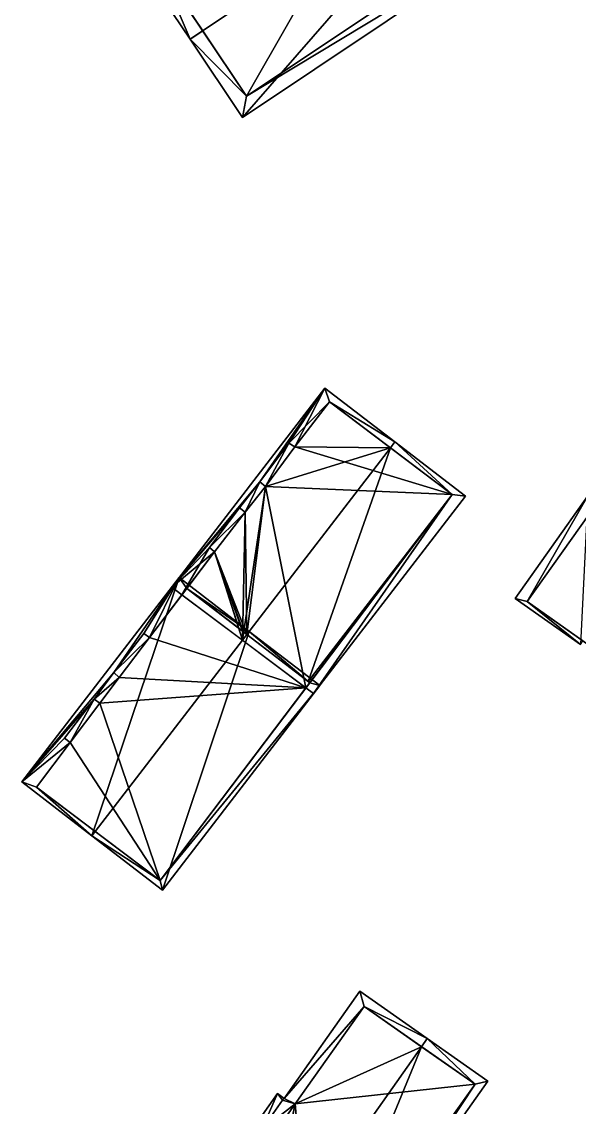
# Model space of a CAD drawing. Extents: x 2679264 to 2679716, y 1246766 to 1247183.
# Drawn here: x 2679419.4 to 2679456, y 1246984.4 to 1247055.7 of the extents above; entities that cross this region are included whole.
import ezdxf

# ---------------------------------------------------------------- set-up
doc = ezdxf.new("R2010")
doc.units = 0

msp = doc.modelspace()

# ---------------------------------------------------------------- linework, layer by layer
for points in [[(2679445.71, 1247070.98, 437), (2679428.4, 1247059.38, 437), (2679434.18, 1247050.76, 437)], [(2679451.49, 1247062.35, 437), (2679445.71, 1247070.98, 437), (2679434.18, 1247050.76, 437)], [(2679427.02, 1247059.65, 449.025), (2679449.44, 1247067.21, 451.61), (2679430.47, 1247054.5, 451.61)], [(2679430.47, 1247054.5, 451.61), (2679449.44, 1247067.21, 451.61), (2679433.91, 1247049.37, 449.025)], [(2679449.44, 1247067.21, 451.61), (2679452.88, 1247062.08, 449.025), (2679433.91, 1247049.37, 449.025)], [(2679433.91, 1247049.37, 449.025), (2679452.88, 1247062.08, 449.025), (2679434.18, 1247050.76, 449.444)], [(2679452.88, 1247062.08, 449.025), (2679451.49, 1247062.35, 449.444), (2679434.18, 1247050.76, 449.444)], [(2679434.18, 1247050.76, 449.444), (2679451.49, 1247062.35, 449.444), (2679434.18, 1247050.76, 437)], [(2679451.49, 1247062.35, 449.444), (2679451.49, 1247062.35, 437), (2679434.18, 1247050.76, 437)], [(2679427.02, 1247059.65, 449.025), (2679430.47, 1247054.5, 451.61), (2679428.4, 1247059.38, 449.442)], [(2679428.4, 1247059.38, 449.442), (2679430.47, 1247054.5, 451.61), (2679431.3, 1247055.05, 451.61)], [(2679428.4, 1247059.38, 449.442), (2679431.3, 1247055.05, 451.61), (2679428.4, 1247059.38, 437)], [(2679428.4, 1247059.38, 437), (2679431.3, 1247055.05, 451.61), (2679434.18, 1247050.76, 437)], [(2679431.3, 1247055.05, 451.61), (2679430.47, 1247054.5, 451.61), (2679434.18, 1247050.76, 449.444)], [(2679431.3, 1247055.05, 451.61), (2679434.18, 1247050.76, 449.444), (2679434.18, 1247050.76, 437)], [(2679430.47, 1247054.5, 451.61), (2679433.91, 1247049.37, 449.025), (2679434.18, 1247050.76, 449.444)], [(2679435.05, 1247025.46, 452.656), (2679429.27, 1247018.56, 452.447), (2679439.3, 1247031.61, 452.447)], [(2679439.3, 1247031.61, 452.447), (2679429.27, 1247018.56, 452.447), (2679435.05, 1247025.46, 452.656)], [(2679435.05, 1247025.46, 452.656), (2679439.3, 1247031.61, 452.447), (2679436.95, 1247028, 452.638)], [(2679436.95, 1247028, 452.638), (2679439.3, 1247031.61, 452.447), (2679435.05, 1247025.46, 452.656)], [(2679439.3, 1247031.61, 452.447), (2679439.61, 1247030.71, 452.894), (2679436.95, 1247028, 452.638)], [(2679437.35, 1247027.75, 452.899), (2679439.3, 1247031.61, 452.447), (2679436.95, 1247028, 452.638)], [(2679439.61, 1247030.71, 452.894), (2679439.3, 1247031.61, 452.447), (2679437.35, 1247027.75, 452.899)], [(2679439.3, 1247031.61, 452.447), (2679443.9, 1247028.08, 455.69), (2679439.61, 1247030.71, 452.894)], [(2679443.9, 1247028.08, 455.69), (2679439.3, 1247031.61, 452.447), (2679439.61, 1247030.71, 452.894)], [(2679439.61, 1247030.71, 452.894), (2679437.35, 1247027.75, 452.899), (2679436.95, 1247028, 452.638)], [(2679439.61, 1247030.71, 452.894), (2679443.6, 1247027.7, 455.69), (2679437.35, 1247027.75, 452.899)], [(2679439.61, 1247030.71, 452.894), (2679437.35, 1247027.75, 452.899), (2679437.35, 1247027.75, 440.12)], [(2679439.61, 1247030.71, 440.12), (2679439.61, 1247030.71, 452.894), (2679437.35, 1247027.75, 440.12)], [(2679447.65, 1247024.64, 440.12), (2679439.61, 1247030.71, 440.12), (2679437.35, 1247027.75, 440.12)], [(2679443.9, 1247028.08, 455.69), (2679443.6, 1247027.7, 455.69), (2679439.61, 1247030.71, 452.894)], [(2679443.6, 1247027.7, 455.69), (2679443.9, 1247028.08, 455.69), (2679439.61, 1247030.71, 452.894)], [(2679447.65, 1247024.64, 452.868), (2679443.6, 1247027.7, 455.69), (2679439.61, 1247030.71, 440.12)], [(2679447.65, 1247024.64, 440.12), (2679447.65, 1247024.64, 452.868), (2679439.61, 1247030.71, 440.12)], [(2679443.6, 1247027.7, 455.69), (2679439.61, 1247030.71, 452.894), (2679439.61, 1247030.71, 440.12)], [(2679435.05, 1247025.46, 452.656), (2679436.95, 1247028, 452.638), (2679435.41, 1247025.16, 452.918)], [(2679436.95, 1247028, 452.638), (2679435.05, 1247025.46, 452.656), (2679435.05, 1247025.46, 440.12)], [(2679436.95, 1247028, 440.12), (2679436.95, 1247028, 452.638), (2679435.05, 1247025.46, 440.12)], [(2679436.95, 1247028, 440.12), (2679435.05, 1247025.46, 440.12), (2679435.41, 1247025.16, 440.12)], [(2679436.95, 1247028, 452.638), (2679437.35, 1247027.75, 452.899), (2679435.41, 1247025.16, 452.918)], [(2679437.35, 1247027.75, 440.12), (2679436.95, 1247028, 440.12), (2679435.41, 1247025.16, 440.12)], [(2679437.35, 1247027.75, 452.899), (2679436.95, 1247028, 452.638), (2679437.35, 1247027.75, 440.12)], [(2679437.35, 1247027.75, 440.12), (2679436.95, 1247028, 452.638), (2679436.95, 1247028, 440.12)], [(2679447.65, 1247024.64, 452.868), (2679443.6, 1247027.7, 455.69), (2679443.9, 1247028.08, 455.69)], [(2679447.65, 1247024.64, 452.868), (2679443.9, 1247028.08, 455.69), (2679443.6, 1247027.7, 455.69)], [(2679447.65, 1247024.64, 452.868), (2679443.9, 1247028.08, 455.69), (2679448.52, 1247024.53, 452.447)], [(2679448.52, 1247024.53, 452.447), (2679443.9, 1247028.08, 455.69), (2679447.65, 1247024.64, 452.868)], [(2679434.19, 1247015.45, 455.69), (2679435.41, 1247025.16, 452.918), (2679443.6, 1247027.7, 455.69)], [(2679434.19, 1247015.45, 455.69), (2679443.6, 1247027.7, 455.69), (2679438.21, 1247012.36, 452.874)], [(2679435.41, 1247025.16, 452.918), (2679437.35, 1247027.75, 452.899), (2679443.6, 1247027.7, 455.69)], [(2679447.65, 1247024.64, 440.12), (2679437.35, 1247027.75, 440.12), (2679435.41, 1247025.16, 440.12)], [(2679447.65, 1247024.64, 452.868), (2679438.21, 1247012.36, 452.874), (2679443.6, 1247027.7, 455.69)], [(2679435.05, 1247025.46, 452.656), (2679433.71, 1247023.75, 452.646), (2679429.27, 1247018.56, 452.447)], [(2679435.05, 1247025.46, 452.656), (2679429.27, 1247018.56, 452.447), (2679433.71, 1247023.75, 452.646)], [(2679435.05, 1247025.46, 452.656), (2679434.09, 1247023.48, 452.91), (2679433.71, 1247023.75, 452.646)], [(2679434.09, 1247023.48, 452.91), (2679435.05, 1247025.46, 452.656), (2679433.71, 1247023.75, 452.646)], [(2679433.9, 1247015.07, 440.12), (2679438.06, 1247011.94, 440.12), (2679435.41, 1247025.16, 440.12)], [(2679433.9, 1247015.07, 440.12), (2679435.41, 1247025.16, 440.12), (2679434.09, 1247023.48, 440.12)], [(2679435.05, 1247025.46, 452.656), (2679435.41, 1247025.16, 452.918), (2679434.09, 1247023.48, 452.91)], [(2679435.41, 1247025.16, 452.918), (2679435.05, 1247025.46, 452.656), (2679434.09, 1247023.48, 452.91)], [(2679434.09, 1247023.48, 452.91), (2679435.41, 1247025.16, 452.918), (2679434.19, 1247015.45, 455.69)], [(2679435.41, 1247025.16, 452.918), (2679434.09, 1247023.48, 452.91), (2679435.41, 1247025.16, 440.12)], [(2679435.41, 1247025.16, 440.12), (2679434.09, 1247023.48, 452.91), (2679434.09, 1247023.48, 440.12)], [(2679435.05, 1247025.46, 452.656), (2679435.41, 1247025.16, 452.918), (2679435.41, 1247025.16, 440.12)], [(2679435.05, 1247025.46, 440.12), (2679435.05, 1247025.46, 452.656), (2679435.41, 1247025.16, 440.12)], [(2679438.06, 1247011.94, 440.12), (2679447.65, 1247024.64, 440.12), (2679435.41, 1247025.16, 440.12)], [(2679438.56, 1247011.57, 452.447), (2679438.06, 1247011.94, 452.797), (2679447.65, 1247024.64, 452.868)], [(2679438.06, 1247011.94, 452.797), (2679438.56, 1247011.57, 452.447), (2679447.65, 1247024.64, 452.868)], [(2679438.21, 1247012.36, 452.874), (2679447.65, 1247024.64, 452.868), (2679438.32, 1247012.28, 452.799)], [(2679447.65, 1247024.64, 440.12), (2679438.32, 1247012.28, 452.799), (2679447.65, 1247024.64, 452.868)], [(2679447.65, 1247024.64, 440.12), (2679438.32, 1247012.28, 440.12), (2679438.32, 1247012.28, 452.799)], [(2679438.56, 1247011.57, 452.447), (2679447.65, 1247024.64, 452.868), (2679448.52, 1247024.53, 452.447)], [(2679438.56, 1247011.57, 452.447), (2679448.52, 1247024.53, 452.447), (2679447.65, 1247024.64, 452.868)], [(2679451.79, 1247017.82, 450.916), (2679456.55, 1247024.54, 450.916), (2679456.06, 1247014.79, 453.862)], [(2679456.55, 1247024.54, 450.916), (2679451.79, 1247017.82, 450.916), (2679452.57, 1247017.61, 451.34)], [(2679457.18, 1247024.11, 451.346), (2679456.55, 1247024.54, 450.916), (2679452.57, 1247017.61, 451.34)], [(2679433.71, 1247023.75, 452.646), (2679431.74, 1247021.16, 452.653), (2679429.27, 1247018.56, 452.447)], [(2679433.71, 1247023.75, 452.646), (2679429.27, 1247018.56, 452.447), (2679431.74, 1247021.16, 452.653)], [(2679434.09, 1247023.48, 452.91), (2679431.74, 1247021.16, 452.653), (2679433.71, 1247023.75, 452.646)], [(2679433.71, 1247023.75, 452.646), (2679431.74, 1247021.16, 452.653), (2679431.74, 1247021.16, 440.12)], [(2679433.71, 1247023.75, 440.12), (2679433.71, 1247023.75, 452.646), (2679431.74, 1247021.16, 440.12)], [(2679434.09, 1247023.48, 440.12), (2679433.71, 1247023.75, 440.12), (2679431.74, 1247021.16, 440.12)], [(2679434.09, 1247023.48, 452.91), (2679433.71, 1247023.75, 452.646), (2679434.09, 1247023.48, 440.12)], [(2679434.09, 1247023.48, 440.12), (2679433.71, 1247023.75, 452.646), (2679433.71, 1247023.75, 440.12)], [(2679457.18, 1247024.11, 451.346), (2679452.57, 1247017.61, 451.34), (2679457.18, 1247024.11, 437.05)], [(2679457.18, 1247024.11, 437.05), (2679452.57, 1247017.61, 451.34), (2679452.57, 1247017.61, 437.05)], [(2679457.18, 1247024.11, 437.05), (2679452.57, 1247017.61, 437.05), (2679459.83, 1247012.48, 437.05)], [(2679431.74, 1247021.16, 452.653), (2679434.09, 1247023.48, 452.91), (2679432.07, 1247020.87, 452.901)], [(2679434.09, 1247023.48, 440.12), (2679431.74, 1247021.16, 440.12), (2679432.07, 1247020.87, 440.12)], [(2679434.09, 1247023.48, 452.91), (2679434.19, 1247015.45, 455.69), (2679432.07, 1247020.87, 452.901)], [(2679433.9, 1247015.07, 440.12), (2679434.09, 1247023.48, 440.12), (2679432.07, 1247020.87, 440.12)], [(2679431.74, 1247021.16, 452.653), (2679429.94, 1247018.05, 452.918), (2679429.27, 1247018.56, 452.447)], [(2679431.74, 1247021.16, 452.653), (2679429.27, 1247018.56, 452.447), (2679432.07, 1247020.87, 452.901)], [(2679429.27, 1247018.56, 452.447), (2679429.94, 1247018.05, 452.918), (2679432.07, 1247020.87, 452.901)], [(2679431.74, 1247021.16, 452.653), (2679432.07, 1247020.87, 452.901), (2679429.94, 1247018.05, 452.918)], [(2679429.94, 1247018.05, 440.12), (2679433.9, 1247015.07, 440.12), (2679432.07, 1247020.87, 440.12)], [(2679432.07, 1247020.87, 452.901), (2679433.66, 1247015.86, 455.312), (2679430.26, 1247018.47, 452.915)], [(2679430.26, 1247018.47, 440.12), (2679432.07, 1247020.87, 452.901), (2679430.26, 1247018.47, 452.915)], [(2679430.26, 1247018.47, 440.12), (2679432.07, 1247020.87, 440.12), (2679432.07, 1247020.87, 452.901)], [(2679431.74, 1247021.16, 452.653), (2679432.07, 1247020.87, 452.901), (2679432.07, 1247020.87, 440.12)], [(2679431.74, 1247021.16, 440.12), (2679431.74, 1247021.16, 452.653), (2679432.07, 1247020.87, 440.12)], [(2679433.66, 1247015.86, 455.312), (2679432.07, 1247020.87, 452.901), (2679433.92, 1247015.66, 455.496)], [(2679434.19, 1247015.45, 455.69), (2679433.98, 1247015.61, 455.543), (2679432.07, 1247020.87, 452.901)], [(2679432.07, 1247020.87, 452.901), (2679433.98, 1247015.61, 455.543), (2679433.92, 1247015.66, 455.496)], [(2679419.44, 1247005.77, 453.862), (2679429.75, 1247019.18, 453.862), (2679424.04, 1247002.24, 457.221)], [(2679429.75, 1247019.18, 453.862), (2679419.44, 1247005.77, 453.862), (2679425.47, 1247012.95, 454.097)], [(2679424.04, 1247002.24, 457.221), (2679429.75, 1247019.18, 453.862), (2679434.34, 1247015.65, 457.221)], [(2679427.44, 1247015.51, 454.097), (2679429.75, 1247019.18, 453.862), (2679425.47, 1247012.95, 454.097)], [(2679427.82, 1247015.24, 454.369), (2679429.75, 1247019.18, 453.862), (2679427.44, 1247015.51, 454.097)], [(2679430.26, 1247018.47, 454.347), (2679429.75, 1247019.18, 453.862), (2679427.82, 1247015.24, 454.369)], [(2679434.34, 1247015.65, 457.221), (2679429.75, 1247019.18, 453.862), (2679430.26, 1247018.47, 454.347)], [(2679429.94, 1247018.05, 452.918), (2679430.26, 1247018.47, 454.347), (2679427.82, 1247015.24, 454.369)], [(2679427.82, 1247015.24, 440.12), (2679429.94, 1247018.05, 452.918), (2679427.82, 1247015.24, 454.369)], [(2679427.82, 1247015.24, 440.12), (2679429.94, 1247018.05, 440.12), (2679429.94, 1247018.05, 452.918)], [(2679438.06, 1247011.94, 440.12), (2679429.94, 1247018.05, 440.12), (2679427.82, 1247015.24, 440.12)], [(2679429.94, 1247018.05, 452.918), (2679430.26, 1247018.47, 452.915), (2679430.26, 1247018.47, 454.347)], [(2679429.94, 1247018.05, 440.12), (2679430.26, 1247018.47, 452.915), (2679429.94, 1247018.05, 452.918)], [(2679429.94, 1247018.05, 440.12), (2679430.26, 1247018.47, 440.12), (2679430.26, 1247018.47, 452.915)], [(2679434.34, 1247015.65, 457.221), (2679430.26, 1247018.47, 454.347), (2679434.19, 1247015.45, 457.221)], [(2679433.77, 1247015.77, 455.394), (2679434.19, 1247015.45, 457.221), (2679430.26, 1247018.47, 454.347)], [(2679433.77, 1247015.77, 455.394), (2679430.26, 1247018.47, 454.347), (2679430.26, 1247018.47, 452.915)], [(2679451.79, 1247017.82, 450.916), (2679456.06, 1247014.79, 453.862), (2679452.57, 1247017.61, 451.34)], [(2679452.57, 1247017.61, 451.34), (2679456.06, 1247014.79, 453.862), (2679456.22, 1247015.03, 453.862)], [(2679452.57, 1247017.61, 451.34), (2679456.22, 1247015.03, 453.862), (2679452.57, 1247017.61, 437.05)], [(2679456.22, 1247015.03, 453.862), (2679459.83, 1247012.48, 451.275), (2679452.57, 1247017.61, 437.05)], [(2679452.57, 1247017.61, 437.05), (2679459.83, 1247012.48, 451.275), (2679459.83, 1247012.48, 437.05)], [(2679428.67, 1246998.68, 453.862), (2679424.04, 1247002.24, 457.221), (2679434.34, 1247015.65, 457.221)], [(2679427.44, 1247015.51, 454.097), (2679425.47, 1247012.95, 454.097), (2679425.47, 1247012.95, 440.12)], [(2679427.44, 1247015.51, 440.12), (2679427.44, 1247015.51, 454.097), (2679425.47, 1247012.95, 440.12)], [(2679427.82, 1247015.24, 440.12), (2679427.44, 1247015.51, 440.12), (2679425.47, 1247012.95, 440.12)], [(2679427.82, 1247015.24, 440.12), (2679425.47, 1247012.95, 440.12), (2679425.82, 1247012.62, 440.12)], [(2679438.06, 1247011.94, 440.12), (2679427.82, 1247015.24, 440.12), (2679425.82, 1247012.62, 440.12)], [(2679427.82, 1247015.24, 454.369), (2679427.44, 1247015.51, 454.097), (2679427.82, 1247015.24, 440.12)], [(2679427.82, 1247015.24, 440.12), (2679427.44, 1247015.51, 454.097), (2679427.44, 1247015.51, 440.12)], [(2679438.97, 1247012.09, 453.862), (2679428.67, 1246998.68, 453.862), (2679434.34, 1247015.65, 457.221)], [(2679434.19, 1247015.45, 455.69), (2679434.19, 1247015.45, 457.221), (2679433.77, 1247015.77, 455.394)], [(2679438.32, 1247012.28, 454.226), (2679434.34, 1247015.65, 457.221), (2679434.19, 1247015.45, 457.221)], [(2679434.19, 1247015.45, 457.221), (2679434.19, 1247015.45, 455.69), (2679438.32, 1247012.28, 454.226)], [(2679438.32, 1247012.28, 454.226), (2679434.19, 1247015.45, 455.69), (2679437.73, 1247012.73, 453.207)], [(2679438.97, 1247012.09, 453.862), (2679434.34, 1247015.65, 457.221), (2679438.32, 1247012.28, 454.226)], [(2679425.47, 1247012.95, 454.097), (2679419.44, 1247005.77, 453.862), (2679424.18, 1247011.21, 454.118)], [(2679425.82, 1247012.62, 454.375), (2679425.47, 1247012.95, 454.097), (2679424.18, 1247011.21, 454.118)], [(2679425.47, 1247012.95, 454.097), (2679425.82, 1247012.62, 454.375), (2679425.82, 1247012.62, 440.12)], [(2679425.47, 1247012.95, 440.12), (2679425.47, 1247012.95, 454.097), (2679425.82, 1247012.62, 440.12)], [(2679424.55, 1247010.94, 454.384), (2679425.82, 1247012.62, 454.375), (2679424.18, 1247011.21, 454.118)], [(2679425.82, 1247012.62, 454.375), (2679424.55, 1247010.94, 454.384), (2679424.55, 1247010.94, 440.12)], [(2679425.82, 1247012.62, 440.12), (2679425.82, 1247012.62, 454.375), (2679424.55, 1247010.94, 440.12)], [(2679438.06, 1247011.94, 440.12), (2679425.82, 1247012.62, 440.12), (2679424.55, 1247010.94, 440.12)], [(2679428.51, 1246999.31, 454.152), (2679438.97, 1247012.09, 453.862), (2679438.32, 1247012.28, 454.226)], [(2679438.06, 1247011.94, 452.797), (2679428.51, 1246999.31, 454.152), (2679438.32, 1247012.28, 454.226)], [(2679438.21, 1247012.36, 452.874), (2679438.32, 1247012.28, 454.226), (2679437.73, 1247012.73, 453.207)], [(2679438.32, 1247012.28, 452.799), (2679438.06, 1247011.94, 452.797), (2679438.32, 1247012.28, 454.226)], [(2679438.32, 1247012.28, 440.12), (2679438.06, 1247011.94, 452.797), (2679438.32, 1247012.28, 452.799)], [(2679438.32, 1247012.28, 440.12), (2679438.06, 1247011.94, 440.12), (2679438.06, 1247011.94, 452.797)], [(2679438.21, 1247012.36, 452.874), (2679438.32, 1247012.28, 452.799), (2679438.32, 1247012.28, 454.226)], [(2679428.51, 1246999.31, 440.12), (2679438.06, 1247011.94, 440.12), (2679424.55, 1247010.94, 440.12)], [(2679428.67, 1246998.68, 453.862), (2679438.97, 1247012.09, 453.862), (2679428.51, 1246999.31, 454.152)], [(2679438.06, 1247011.94, 452.797), (2679428.51, 1246999.31, 440.12), (2679428.51, 1246999.31, 454.152)], [(2679438.06, 1247011.94, 452.797), (2679438.06, 1247011.94, 440.12), (2679428.51, 1246999.31, 440.12)], [(2679424.18, 1247011.21, 454.118), (2679419.44, 1247005.77, 453.862), (2679422.25, 1247008.65, 454.134)], [(2679424.18, 1247011.21, 454.118), (2679422.25, 1247008.65, 454.134), (2679422.25, 1247008.65, 440.12)], [(2679424.18, 1247011.21, 440.12), (2679424.18, 1247011.21, 454.118), (2679422.25, 1247008.65, 440.12)], [(2679422.25, 1247008.65, 440.12), (2679422.61, 1247008.36, 440.12), (2679424.18, 1247011.21, 440.12)], [(2679422.61, 1247008.36, 440.12), (2679424.55, 1247010.94, 440.12), (2679424.18, 1247011.21, 440.12)], [(2679422.61, 1247008.36, 440.12), (2679428.51, 1246999.31, 440.12), (2679424.55, 1247010.94, 440.12)], [(2679424.55, 1247010.94, 454.384), (2679424.18, 1247011.21, 454.118), (2679424.55, 1247010.94, 440.12)], [(2679424.55, 1247010.94, 440.12), (2679424.18, 1247011.21, 454.118), (2679424.18, 1247011.21, 440.12)], [(2679422.25, 1247008.65, 454.134), (2679419.44, 1247005.77, 453.862), (2679422.61, 1247008.36, 454.402)], [(2679422.61, 1247008.36, 454.402), (2679419.44, 1247005.77, 453.862), (2679420.4, 1247005.43, 454.424)], [(2679422.61, 1247008.36, 454.402), (2679420.4, 1247005.43, 454.424), (2679420.4, 1247005.43, 440.12)], [(2679422.61, 1247008.36, 440.12), (2679422.61, 1247008.36, 454.402), (2679420.4, 1247005.43, 440.12)], [(2679422.61, 1247008.36, 440.12), (2679420.4, 1247005.43, 440.12), (2679428.51, 1246999.31, 440.12)], [(2679422.25, 1247008.65, 454.134), (2679422.61, 1247008.36, 454.402), (2679422.61, 1247008.36, 440.12)], [(2679422.25, 1247008.65, 440.12), (2679422.25, 1247008.65, 454.134), (2679422.61, 1247008.36, 440.12)], [(2679419.44, 1247005.77, 453.862), (2679424.04, 1247002.24, 457.221), (2679420.4, 1247005.43, 454.424)], [(2679420.4, 1247005.43, 454.424), (2679424.04, 1247002.24, 457.221), (2679424.26, 1247002.52, 457.221)], [(2679420.4, 1247005.43, 454.424), (2679424.26, 1247002.52, 457.221), (2679420.4, 1247005.43, 440.12)], [(2679424.26, 1247002.52, 457.221), (2679428.51, 1246999.31, 454.152), (2679420.4, 1247005.43, 440.12)], [(2679420.4, 1247005.43, 440.12), (2679428.51, 1246999.31, 454.152), (2679428.51, 1246999.31, 440.12)], [(2679424.26, 1247002.52, 457.221), (2679424.04, 1247002.24, 457.221), (2679428.51, 1246999.31, 454.152)], [(2679424.04, 1247002.24, 457.221), (2679428.67, 1246998.68, 453.862), (2679428.51, 1246999.31, 454.152)], [(2679436.64, 1246985.01, 457.142), (2679441.6, 1246992.04, 457.142), (2679441.88, 1246991.04, 457.608)], [(2679441.6, 1246992.04, 457.142), (2679436.64, 1246985.01, 457.142), (2679441.88, 1246991.04, 457.608)], [(2679441.6, 1246992.04, 457.142), (2679446.02, 1246988.93, 460.264), (2679441.88, 1246991.04, 457.608)], [(2679446.02, 1246988.93, 460.264), (2679441.6, 1246992.04, 457.142), (2679441.88, 1246991.04, 457.608)], [(2679436.64, 1246985.01, 457.142), (2679441.88, 1246991.04, 457.608), (2679437.36, 1246984.65, 457.598)], [(2679441.88, 1246991.04, 457.608), (2679436.64, 1246985.01, 457.142), (2679437.36, 1246984.65, 457.598)], [(2679437.36, 1246984.65, 457.598), (2679441.88, 1246991.04, 457.608), (2679445.65, 1246988.4, 460.264)], [(2679441.88, 1246991.04, 457.608), (2679437.36, 1246984.65, 457.598), (2679441.88, 1246991.04, 443.668)], [(2679441.88, 1246991.04, 443.668), (2679437.36, 1246984.65, 457.598), (2679437.36, 1246984.65, 443.668)], [(2679449.16, 1246985.95, 443.668), (2679441.88, 1246991.04, 443.668), (2679437.36, 1246984.65, 443.668)], [(2679446.02, 1246988.93, 460.264), (2679445.65, 1246988.4, 460.264), (2679441.88, 1246991.04, 457.608)], [(2679445.65, 1246988.4, 460.264), (2679446.02, 1246988.93, 460.264), (2679441.88, 1246991.04, 457.608)], [(2679449.16, 1246985.95, 457.512), (2679445.65, 1246988.4, 460.264), (2679441.88, 1246991.04, 443.668)], [(2679449.16, 1246985.95, 443.668), (2679449.16, 1246985.95, 457.512), (2679441.88, 1246991.04, 443.668)], [(2679445.65, 1246988.4, 460.264), (2679441.88, 1246991.04, 457.608), (2679441.88, 1246991.04, 443.668)], [(2679449.16, 1246985.95, 457.512), (2679445.65, 1246988.4, 460.264), (2679446.02, 1246988.93, 460.264)], [(2679449.16, 1246985.95, 457.512), (2679446.02, 1246988.93, 460.264), (2679445.65, 1246988.4, 460.264)], [(2679449.16, 1246985.95, 457.512), (2679446.02, 1246988.93, 460.264), (2679449.99, 1246986.13, 457.142)], [(2679449.99, 1246986.13, 457.142), (2679446.02, 1246988.93, 460.264), (2679449.16, 1246985.95, 457.512)], [(2679435.05, 1246973.35, 460.264), (2679437.36, 1246984.65, 457.598), (2679445.65, 1246988.4, 460.264)], [(2679435.05, 1246973.35, 460.264), (2679445.65, 1246988.4, 460.264), (2679438.47, 1246970.94, 457.572)], [(2679449.16, 1246985.95, 457.512), (2679438.47, 1246970.94, 457.572), (2679445.65, 1246988.4, 460.264)], [(2679438.52, 1246970.91, 443.668), (2679449.16, 1246985.95, 443.668), (2679437.36, 1246984.65, 443.668)], [(2679438.88, 1246970.36, 457.142), (2679438.38, 1246970.72, 457.538), (2679449.16, 1246985.95, 457.512)], [(2679438.38, 1246970.72, 457.538), (2679438.88, 1246970.36, 457.142), (2679449.16, 1246985.95, 457.512)], [(2679438.47, 1246970.94, 457.572), (2679449.16, 1246985.95, 457.512), (2679438.52, 1246970.91, 457.538)], [(2679438.52, 1246970.91, 443.668), (2679438.52, 1246970.91, 457.538), (2679449.16, 1246985.95, 457.512)], [(2679449.16, 1246985.95, 443.668), (2679438.52, 1246970.91, 443.668), (2679449.16, 1246985.95, 457.512)], [(2679438.88, 1246970.36, 457.142), (2679449.16, 1246985.95, 457.512), (2679449.99, 1246986.13, 457.142)], [(2679438.88, 1246970.36, 457.142), (2679449.99, 1246986.13, 457.142), (2679449.16, 1246985.95, 457.512)], [(2679435.15, 1246982.92, 457.132), (2679434.49, 1246982.91, 456.825), (2679436.2, 1246985.33, 456.825)], [(2679436.2, 1246985.33, 456.825), (2679434.49, 1246982.91, 456.825), (2679435.15, 1246982.92, 457.132)], [(2679436.53, 1246984.9, 457.122), (2679435.15, 1246982.92, 457.132), (2679436.2, 1246985.33, 456.825)], [(2679436.53, 1246984.9, 457.122), (2679436.2, 1246985.33, 456.825), (2679435.15, 1246982.92, 457.132)], [(2679436.64, 1246985.01, 457.142), (2679436.53, 1246984.9, 457.122), (2679436.2, 1246985.33, 456.825)], [(2679436.64, 1246985.01, 457.142), (2679436.2, 1246985.33, 456.825), (2679436.53, 1246984.9, 457.122)], [(2679434.97, 1246973.41, 460.209), (2679437.36, 1246984.65, 457.598), (2679435.05, 1246973.35, 460.264)], [(2679434.97, 1246973.41, 460.209), (2679435.55, 1246982.06, 457.604), (2679437.36, 1246984.65, 457.598)], [(2679435.15, 1246982.92, 457.132), (2679436.53, 1246984.9, 457.122), (2679437.36, 1246984.65, 457.598)], [(2679436.53, 1246984.9, 457.122), (2679435.15, 1246982.92, 457.132), (2679435.15, 1246982.92, 443.668)], [(2679436.53, 1246984.9, 443.668), (2679436.53, 1246984.9, 457.122), (2679435.15, 1246982.92, 443.668)], [(2679435.15, 1246982.92, 443.668), (2679437.36, 1246984.65, 443.668), (2679436.53, 1246984.9, 443.668)], [(2679435.55, 1246982.06, 457.604), (2679435.15, 1246982.92, 457.132), (2679437.36, 1246984.65, 457.598)], [(2679435.15, 1246982.92, 443.668), (2679435.55, 1246982.06, 443.668), (2679437.36, 1246984.65, 443.668)], [(2679435.55, 1246982.06, 443.668), (2679438.52, 1246970.91, 443.668), (2679437.36, 1246984.65, 443.668)], [(2679436.64, 1246985.01, 457.142), (2679437.36, 1246984.65, 457.598), (2679436.53, 1246984.9, 457.122)], [(2679437.36, 1246984.65, 457.598), (2679436.64, 1246985.01, 457.142), (2679436.53, 1246984.9, 457.122)], [(2679437.36, 1246984.65, 457.598), (2679436.53, 1246984.9, 457.122), (2679437.36, 1246984.65, 443.668)], [(2679437.36, 1246984.65, 443.668), (2679436.53, 1246984.9, 457.122), (2679436.53, 1246984.9, 443.668)]]:
    msp.add_3dface(points)

doc.saveas('drawing.dxf')
